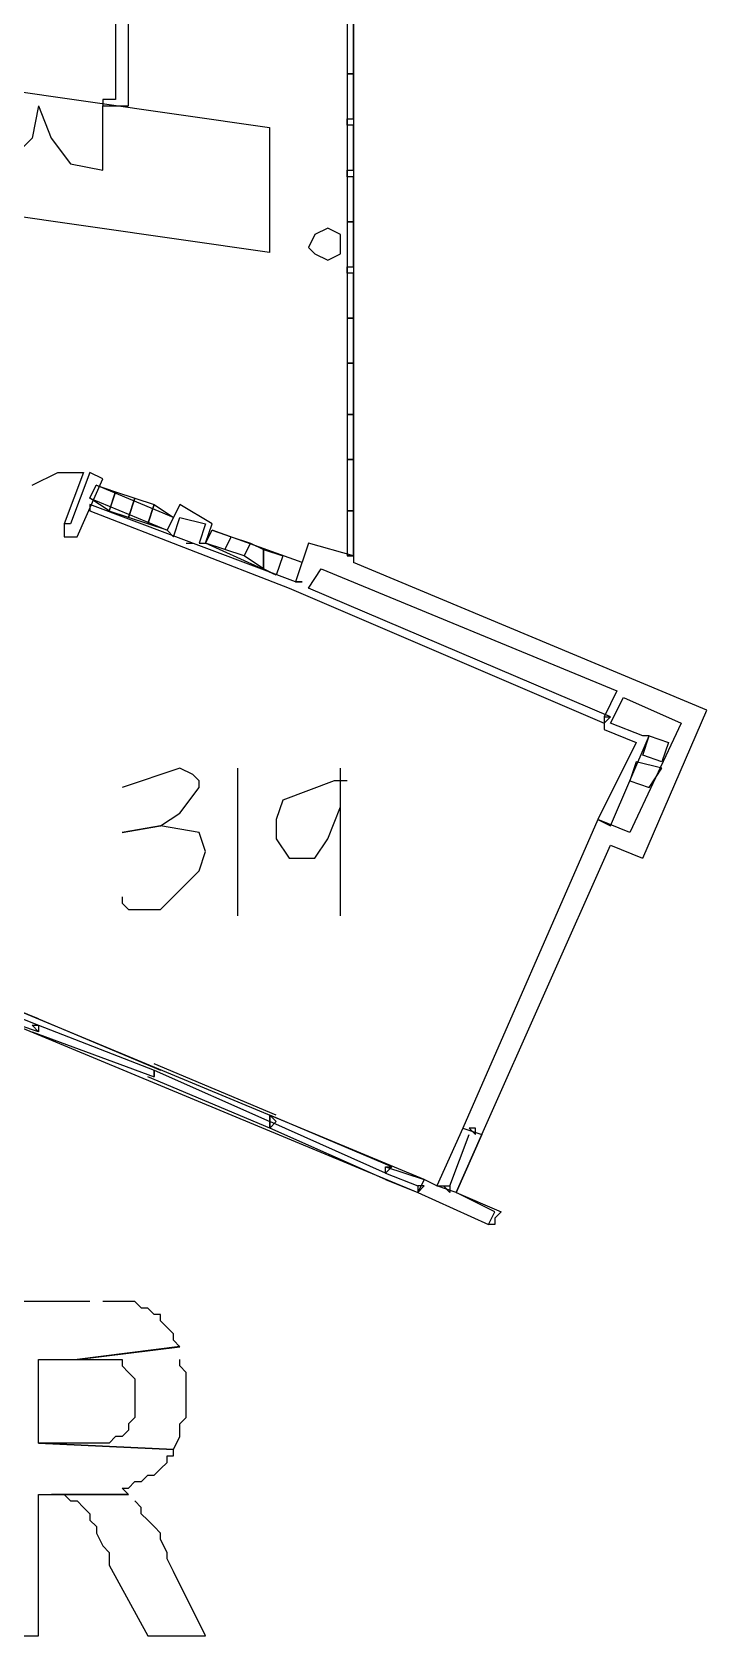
# Model space of a CAD drawing. Extents: x 0 to 66.8, y 0 to 60.3.
# Drawn here: x 55.4 to 62.07, y 0.06 to 15.91 of the extents above; entities that cross this region are included whole.
import ezdxf

# ---------------------------------------------------------------- set-up
doc = ezdxf.new("R2010")
doc.units = 0

msp = doc.modelspace()

# ---------------------------------------------------------------- linework, layer by layer
at = {"layer": 'Layer 1'}
for p, q in [((32.337255, 18.603942), (57.749394, 14.965661)), ((57.749394, 13.730058), (32.337255, 17.368339)), ((56.229232, 16.129244), (56.229232, 15.240245)), ((56.356496, 15.176745), (56.356496, 16.129244)), ((58.515467, 16.00227), (58.515467, 15.494271)), ((58.578967, 16.00227), (58.578967, 15.494271)), ((58.57902, 15.494271), (58.57902, 16.00227)), ((58.515467, 15.494271), (58.515467, 14.986272)), ((58.57902, 15.494271), (58.51552, 15.494271)), ((58.51552, 15.494271), (58.57902, 15.494271)), ((58.578967, 15.494271), (58.578967, 14.986272)), ((58.57902, 15.494271), (58.57902, 15.494271)), ((58.57902, 15.494271), (58.57902, 15.494271)), ((58.579047, 15.049639), (58.579047, 15.494403)), ((56.229285, 15.240298), (56.10255, 15.240298)), ((56.10255, 15.240298), (56.10255, 15.176798)), ((55.467339, 15.176745), (55.404104, 14.859245)), ((55.467339, 15.176745), (55.594339, 14.859245)), ((56.102338, 14.541746), (56.102338, 15.176745)), ((56.10255, 15.176798), (56.356285, 15.176798)), ((57.749394, 14.965661), (57.749394, 13.730058)), ((58.515467, 15.049613), (58.515467, 14.478378)), ((58.515547, 14.986404), (58.515547, 15.049639)), ((58.515547, 15.049639), (58.579047, 15.049639)), ((58.515547, 15.049639), (58.579047, 15.049639)), ((58.515547, 14.986404), (58.515547, 15.049639)), ((58.579047, 14.986404), (58.515547, 14.986404)), ((58.579047, 14.986404), (58.515547, 14.986404)), ((58.578967, 15.049613), (58.578967, 14.478378)), ((58.579047, 15.049639), (58.579047, 14.986404)), ((58.579047, 15.049639), (58.579047, 14.986404)), ((58.579047, 14.986404), (58.579047, 14.986404)), ((58.579047, 14.54164), (58.579047, 14.986404)), ((55.404104, 14.859245), (55.150104, 14.605246)), ((55.594339, 14.859245), (55.784838, 14.605246)), ((55.784838, 14.605246), (56.102338, 14.541746)), ((58.515467, 14.54164), (58.515467, 14.033641)), ((58.515547, 14.478405), (58.515547, 14.54164)), ((58.515547, 14.54164), (58.579047, 14.54164)), ((58.515547, 14.54164), (58.579047, 14.54164)), ((58.515547, 14.478405), (58.515547, 14.54164)), ((58.579047, 14.478405), (58.515547, 14.478405)), ((58.579047, 14.478405), (58.515547, 14.478405)), ((58.578967, 14.54164), (58.578967, 14.033641)), ((58.57902, 14.033641), (58.57902, 14.478405)), ((58.579047, 14.54164), (58.579047, 14.478405)), ((58.579047, 14.54164), (58.579047, 14.478405)), ((58.579047, 14.478405), (58.579047, 14.478405)), ((58.325153, 13.970167), (58.197888, 13.906667)), ((58.451888, 13.906667), (58.325153, 13.970167)), ((58.515467, 14.033641), (58.515467, 13.525641)), ((58.57902, 14.033641), (58.51552, 14.033641)), ((58.51552, 14.033641), (58.57902, 14.033641)), ((58.578967, 14.033641), (58.578967, 13.525641)), ((58.57902, 14.033641), (58.57902, 14.033641)), ((58.57902, 14.033641), (58.57902, 14.033641)), ((58.579047, 13.589141), (58.579047, 14.033641)), ((58.197888, 13.906667), (58.134388, 13.779667)), ((58.451888, 13.779667), (58.451888, 13.906667)), ((58.134388, 13.779667), (58.197888, 13.716168)), ((58.197888, 13.716168), (58.325153, 13.652932)), ((58.325153, 13.652932), (58.451888, 13.716168)), ((58.451888, 13.716168), (58.451888, 13.779667)), ((58.451888, 13.779667), (58.451888, 13.779667)), ((58.515467, 13.589247), (58.515467, 13.081248)), ((58.515547, 13.525641), (58.515547, 13.589141)), ((58.515547, 13.589141), (58.579047, 13.589141)), ((58.515547, 13.589141), (58.579047, 13.589141)), ((58.515547, 13.525641), (58.515547, 13.589141)), ((58.579047, 13.525641), (58.515547, 13.525641)), ((58.579047, 13.525641), (58.515547, 13.525641)), ((58.578967, 13.589247), (58.578967, 13.081248)), ((58.57902, 13.081248), (58.57902, 13.525747)), ((58.579047, 13.589141), (58.579047, 13.525641)), ((58.579047, 13.589141), (58.579047, 13.525641)), ((58.579047, 13.525641), (58.579047, 13.525641)), ((58.515467, 13.081248), (58.515467, 12.636484)), ((58.57902, 13.081248), (58.51552, 13.081248)), ((58.51552, 13.081248), (58.57902, 13.081248)), ((58.578967, 13.081248), (58.578967, 12.636484)), ((58.57902, 12.636589), (58.57902, 13.081354)), ((58.57902, 13.081248), (58.57902, 13.081248)), ((58.57902, 13.081248), (58.57902, 13.081248)), ((58.515467, 12.636589), (58.515467, 12.12859)), ((58.57902, 12.636589), (58.51552, 12.636589)), ((58.51552, 12.636589), (58.57902, 12.636589)), ((58.578967, 12.636589), (58.578967, 12.12859)), ((58.57902, 12.636589), (58.57902, 12.636589)), ((58.57902, 12.636589), (58.57902, 12.636589)), ((58.57902, 12.12859), (58.57902, 12.636589)), ((58.515467, 12.12859), (58.515467, 11.684091)), ((58.57902, 12.12859), (58.51552, 12.12859)), ((58.51552, 12.12859), (58.57902, 12.12859)), ((58.578967, 12.12859), (58.578967, 11.684091)), ((58.57902, 11.684197), (58.57902, 12.128696)), ((58.57902, 12.12859), (58.57902, 12.12859)), ((58.57902, 12.12859), (58.57902, 12.12859)), ((58.515467, 11.684197), (58.515467, 11.176197)), ((58.57902, 11.684197), (58.51552, 11.684197)), ((58.51552, 11.684197), (58.57902, 11.684197)), ((58.578967, 11.684197), (58.578967, 11.176197)), ((58.57902, 11.684197), (58.57902, 11.684197)), ((58.57902, 11.684197), (58.57902, 11.684197)), ((58.57902, 11.176197), (58.57902, 11.684197)), ((55.403892, 11.430276), (55.657892, 11.557276)), ((55.657892, 11.557276), (55.911891, 11.557276)), ((55.911891, 11.557276), (55.721391, 11.049012)), ((55.975418, 11.55725), (55.784918, 11.048986)), ((55.848444, 10.922224), (56.102444, 11.493723)), ((55.975312, 11.303329), (56.038812, 11.430065)), ((56.102417, 11.49375), (55.975418, 11.55725)), ((56.800811, 11.112565), (56.038812, 11.430065)), ((56.038812, 11.430065), (56.229311, 11.366565)), ((55.975312, 11.303329), (56.737575, 10.98583)), ((56.166076, 11.176329), (55.975312, 11.303329)), ((55.975312, 11.303329), (55.975312, 11.303329)), ((56.166043, 11.175918), (56.229288, 11.366462)), ((56.229311, 11.366565), (56.166076, 11.176329)), ((56.229288, 11.366462), (56.419983, 11.303166)), ((56.356463, 11.112312), (56.41992, 11.302953)), ((56.419983, 11.303166), (56.356737, 11.112622)), ((56.41992, 11.302953), (56.610485, 11.239521)), ((58.007547, 10.477804), (55.975285, 11.239803)), ((55.975312, 11.239776), (55.975312, 11.176277)), ((55.975312, 11.176277), (57.943809, 10.414278)), ((56.356737, 11.112622), (56.166043, 11.175918)), ((56.547028, 11.048881), (56.356463, 11.112312)), ((56.546838, 11.049091), (56.610337, 11.239856)), ((56.610485, 11.239521), (56.547028, 11.048881)), ((56.610337, 11.239856), (56.800837, 11.112591)), ((56.864443, 11.239856), (56.737443, 10.985856)), ((56.800837, 11.112591), (56.737602, 10.985856)), ((56.800943, 10.922356), (56.864443, 11.112591)), ((56.86439, 11.112644), (57.11839, 11.049144)), ((57.181943, 11.049091), (56.864443, 11.239856)), ((58.515467, 11.176197), (58.515467, 10.731698)), ((58.57902, 11.176197), (58.51552, 11.176197)), ((58.51552, 11.176197), (58.57902, 11.176197)), ((58.578967, 11.176197), (58.578967, 10.731698)), ((58.57902, 10.731777), (58.57902, 11.176277)), ((58.57902, 11.176197), (58.57902, 11.176197)), ((58.57902, 11.176197), (58.57902, 11.176197)), ((55.784891, 11.049091), (55.721391, 11.049091)), ((55.721391, 11.049091), (55.721391, 10.922356)), ((56.737602, 10.985856), (56.546838, 11.049091)), ((56.546838, 11.049091), (56.546838, 11.049091)), ((56.737443, 10.985856), (56.800943, 10.922356)), ((57.11839, 11.049091), (57.05489, 10.858592)), ((57.11839, 10.858592), (57.18189, 11.049091)), ((57.11839, 10.858645), (57.18189, 10.985644)), ((57.18189, 10.985644), (57.372389, 10.922145)), ((58.071074, 10.66833), (57.182075, 10.98583)), ((55.721391, 10.922356), (55.848391, 10.922356)), ((56.927969, 10.858645), (56.991469, 10.858645)), ((57.05489, 10.858592), (57.11839, 10.858592)), ((57.816809, 10.541066), (57.11831, 10.858565)), ((57.308889, 10.795145), (57.11839, 10.858645)), ((57.11839, 10.858645), (57.11839, 10.858645)), ((57.30881, 10.795092), (57.37231, 10.922092)), ((57.499574, 10.731856), (57.30881, 10.795092)), ((57.30881, 10.795092), (57.30881, 10.795092)), ((57.372389, 10.922145), (57.308889, 10.795145)), ((57.37231, 10.922092), (57.56281, 10.858592)), ((57.499495, 10.731777), (57.56273, 10.858512)), ((57.56281, 10.858592), (57.499574, 10.731856)), ((57.56273, 10.858512), (57.689995, 10.795012)), ((57.689915, 10.604671), (57.689915, 10.795171)), ((57.689915, 10.795171), (57.880415, 10.731671)), ((57.689995, 10.795012), (57.689995, 10.604777)), ((58.134336, 10.858645), (58.0076, 10.47791)), ((58.578967, 10.731671), (58.134468, 10.858671)), ((57.689995, 10.604777), (57.499495, 10.731777)), ((57.499495, 10.731777), (57.499495, 10.731777)), ((57.880415, 10.731671), (57.816651, 10.541172)), ((58.57902, 10.731777), (58.51552, 10.731777)), ((58.51552, 10.731777), (58.57902, 10.731777)), ((62.071198, 9.207673), (58.578967, 10.668171)), ((58.57902, 10.731777), (58.57902, 10.668277)), ((57.816651, 10.541172), (57.689915, 10.604671)), ((57.689915, 10.604671), (57.689915, 10.604671)), ((58.071047, 10.477804), (58.007547, 10.477804)), ((58.0076, 10.47791), (58.0711, 10.47791)), ((58.134468, 10.414172), (58.261468, 10.604671)), ((58.261468, 10.604671), (61.182464, 9.398173)), ((57.943915, 10.414251), (61.055411, 9.080753)), ((61.118911, 9.144253), (58.134415, 10.414251)), ((61.182596, 9.398199), (61.055332, 9.1442)), ((61.118832, 9.0807), (61.246096, 9.334699)), ((61.245964, 9.334673), (61.817199, 9.080673)), ((61.436464, 7.747175), (62.071198, 9.207673)), ((61.055358, 9.144279), (61.055358, 9.017279)), ((61.055358, 9.144279), (61.118858, 9.144279)), ((61.055411, 9.080753), (61.118911, 9.144253)), ((61.43649, 8.953594), (61.119017, 9.080594)), ((61.817199, 9.080673), (61.309464, 8.001175)), ((61.372911, 8.890306), (60.991911, 8.128307)), ((61.055358, 9.017173), (61.372831, 8.890438)), ((61.118779, 8.064833), (61.500043, 8.953568)), ((61.500016, 8.953594), (61.43649, 8.953594)), ((61.436659, 8.76313), (61.500158, 8.953618)), ((61.500158, 8.953618), (61.690646, 8.890119)), ((61.690646, 8.890119), (61.627147, 8.699631)), ((61.627147, 8.699631), (61.436659, 8.76313)), ((56.864364, 8.636359), (56.292864, 8.445595)), ((56.991628, 8.572859), (56.864364, 8.636359)), ((57.054863, 8.509095), (56.991628, 8.572859)), ((57.435942, 7.175676), (57.435942, 8.636438)), ((58.451941, 7.175676), (58.451941, 8.636438)), ((61.372831, 8.6997), (61.309332, 8.509201)), ((61.626805, 8.6362), (61.372831, 8.6997)), ((61.500069, 8.445701), (61.626805, 8.6362)), ((56.864364, 8.191595), (57.054863, 8.445595)), ((57.054863, 8.445595), (57.054863, 8.509095)), ((58.388467, 8.509201), (57.880468, 8.318701)), ((58.515467, 8.509201), (58.388467, 8.509201)), ((61.309332, 8.509201), (61.500069, 8.445701)), ((61.309332, 8.509201), (61.309332, 8.509201)), ((57.880468, 8.318701), (57.816704, 8.128466)), ((58.324968, 7.937701), (58.451967, 8.255201)), ((56.673864, 8.06486), (56.864364, 8.191595)), ((57.816704, 8.128466), (57.816704, 7.937701)), ((60.991779, 8.128333), (59.658545, 5.080073)), ((60.991779, 8.128333), (61.118779, 8.064833)), ((61.309332, 8.001201), (60.991832, 8.128201)), ((56.673864, 8.06486), (56.292864, 8.001095)), ((56.292864, 8.001095), (56.673864, 8.06486)), ((57.054863, 8.001095), (56.673864, 8.06486)), ((57.118363, 7.81086), (57.054863, 8.001095)), ((57.816704, 7.937701), (57.943968, 7.747201)), ((58.197968, 7.747201), (58.324968, 7.937701)), ((57.054863, 7.620096), (57.118363, 7.81086)), ((59.849045, 5.016573), (61.118779, 7.874069)), ((61.118832, 7.874201), (61.436331, 7.747201)), ((56.673864, 7.239361), (57.054863, 7.620096)), ((57.943968, 7.747201), (58.197968, 7.747201)), ((56.292864, 7.366096), (56.292864, 7.302861)), ((56.292864, 7.302861), (56.356364, 7.239361)), ((56.356364, 7.239361), (56.673864, 7.239361)), ((59.277413, 4.572232), (55.149919, 6.286465)), ((55.150024, 6.223283), (55.467259, 6.096283)), ((55.467339, 6.159598), (55.150104, 6.286597)), ((55.086577, 6.159809), (59.213808, 4.445047)), ((55.467339, 6.032598), (55.086604, 6.159598)), ((55.467339, 6.032651), (55.404104, 6.096151)), ((55.404104, 6.096151), (55.467339, 6.096151)), ((55.467339, 6.032598), (55.404104, 6.096098)), ((55.404104, 6.096098), (55.467339, 6.096098)), ((55.404104, 6.03273), (56.610337, 5.588231)), ((55.467339, 6.15973), (56.674102, 5.651731)), ((55.467339, 6.096151), (55.467339, 6.032651)), ((55.467339, 6.096151), (55.467339, 6.096151)), ((55.467339, 6.096151), (56.610337, 5.651651)), ((55.467339, 6.096098), (55.467339, 6.032598)), ((55.467339, 6.032598), (55.467339, 6.032598)), ((57.81673, 5.207205), (56.610496, 5.715204)), ((57.753495, 5.080205), (56.546732, 5.588204)), ((56.610417, 5.651757), (56.610417, 5.588257)), ((56.610417, 5.588257), (56.610417, 5.651757)), ((56.610417, 5.651757), (57.753415, 5.143758)), ((56.610417, 5.588178), (56.610417, 5.588178)), ((56.610417, 5.588178), (56.610417, 5.588178)), ((57.753495, 5.207337), (57.81673, 5.143837)), ((57.753495, 5.080337), (57.753495, 5.207337)), ((57.753495, 5.207337), (57.753495, 5.207337)), ((57.81673, 5.143837), (57.753495, 5.080337)), ((57.816783, 5.143758), (57.753548, 5.207258)), ((57.753548, 5.207258), (57.753548, 5.080258)), ((57.753548, 5.080258), (57.816783, 5.143758)), ((58.959808, 4.698967), (57.753574, 5.207231)), ((58.896308, 4.635785), (57.753574, 5.143784)), ((58.896308, 4.572232), (57.753574, 5.080231)), ((57.816783, 5.143758), (57.816783, 5.143758)), ((59.658545, 5.080205), (59.404281, 4.508706)), ((59.658545, 5.080205), (59.404281, 4.508706)), ((59.658545, 5.080073), (59.849045, 5.016573)), ((59.785413, 5.080152), (59.721913, 5.080152)), ((59.721913, 5.080152), (59.785413, 5.016652)), ((59.785413, 5.016652), (59.785413, 5.080152)), ((59.531413, 4.508653), (59.721913, 5.016652)), ((59.595045, 4.445206), (59.849045, 5.016705)), ((59.849045, 5.016705), (59.595045, 4.445206)), ((59.785413, 5.016652), (59.785413, 5.016652)), ((58.896308, 4.699099), (58.959808, 4.699099)), ((58.959808, 4.699099), (58.896308, 4.635864)), ((58.896308, 4.635864), (58.896308, 4.699099)), ((58.896308, 4.699099), (58.896308, 4.699099)), ((58.896308, 4.699099), (59.277308, 4.572364)), ((58.896308, 4.635785), (58.896308, 4.69902)), ((58.896308, 4.69902), (58.959808, 4.69902)), ((58.959808, 4.69902), (58.896308, 4.635785)), ((58.896308, 4.635785), (58.896308, 4.635785)), ((58.896308, 4.635785), (59.213808, 4.508785)), ((58.896308, 4.572364), (59.213808, 4.4451)), ((59.277546, 4.572153), (59.213781, 4.445153)), ((59.213781, 4.445153), (59.912545, 4.127918)), ((59.213861, 4.4451), (59.277361, 4.5086)), ((59.277361, 4.5086), (59.213861, 4.5086)), ((59.213861, 4.5086), (59.213861, 4.4451)), ((59.213861, 4.4451), (59.213861, 4.4451)), ((59.404281, 4.508653), (59.277546, 4.572153)), ((59.594966, 4.4451), (59.404202, 4.5086)), ((59.404281, 4.508653), (59.467781, 4.508653)), ((59.531413, 4.445153), (59.467913, 4.508653)), ((59.467913, 4.508653), (59.531413, 4.508653)), ((59.531413, 4.508653), (59.531413, 4.445153)), ((59.975833, 4.254679), (59.595098, 4.445179)), ((59.975833, 4.2546), (59.595098, 4.4451)), ((59.595098, 4.4451), (60.039333, 4.2546)), ((59.912545, 4.127918), (59.97578, 4.254653)), ((59.912598, 4.127865), (59.975833, 4.2546)), ((59.975833, 4.127865), (59.912598, 4.127865)), ((60.039333, 4.2546), (59.975833, 4.1911)), ((59.975833, 4.1911), (59.975833, 4.127865)), ((59.975833, 4.1911), (59.975833, 4.1911)), ((55.975312, 3.365839), (55.022813, 3.365839)), ((56.420076, 3.365839), (56.102312, 3.365839)), ((56.483576, 3.302339), (56.420076, 3.365839)), ((56.546811, 3.302339), (56.483576, 3.302339)), ((56.610311, 3.238839), (56.546811, 3.302339)), ((56.674075, 3.238839), (56.610311, 3.238839)), ((56.674075, 3.175075), (56.674075, 3.238839)), ((56.737575, 3.111575), (56.674075, 3.175075)), ((56.800811, 3.04834), (56.737575, 3.111575)), ((56.800811, 2.98484), (56.800811, 3.04834)), ((56.86439, 2.921155), (55.848391, 2.794419)), ((55.848577, 2.79434), (56.864311, 2.921075)), ((56.864311, 2.921075), (56.800811, 2.98484)), ((55.467312, 1.968841), (55.467312, 2.79434)), ((55.467312, 2.79434), (55.848577, 2.79434)), ((55.848391, 2.794419), (56.292891, 2.794419)), ((56.292891, 2.794419), (56.292891, 2.730655)), ((56.292891, 2.730655), (56.356391, 2.667155)), ((56.86439, 2.730655), (56.86439, 2.794419)), ((56.92789, 2.667155), (56.86439, 2.730655)), ((56.356391, 2.667155), (56.419891, 2.603655)), ((56.419891, 2.603655), (56.419891, 2.222656)), ((56.92789, 2.476655), (56.92789, 2.667155)), ((56.92789, 2.222656), (56.92789, 2.476655)), ((56.419891, 2.222656), (56.356391, 2.159156)), ((56.86439, 2.159156), (56.92789, 2.222656)), ((56.356391, 2.095656), (56.292891, 2.03242)), ((56.356391, 2.159156), (56.356391, 2.095656)), ((56.86439, 2.03242), (56.86439, 2.159156)), ((56.800811, 1.905077), (55.467312, 1.968841)), ((56.165891, 1.968656), (55.467392, 1.968656)), ((55.467392, 1.968656), (56.80089, 1.905156)), ((56.229391, 2.03242), (56.165891, 1.968656)), ((56.292891, 2.03242), (56.229391, 2.03242)), ((56.800811, 1.841577), (56.800811, 1.905077)), ((56.80089, 1.905156), (56.86439, 2.03242)), ((56.674075, 1.714841), (56.737575, 1.778341)), ((56.737575, 1.778341), (56.737575, 1.841577)), ((56.737575, 1.841577), (56.800811, 1.841577)), ((56.356311, 1.524077), (56.420076, 1.587577)), ((56.420076, 1.587577), (56.483576, 1.587577)), ((56.483576, 1.587577), (56.546811, 1.651341)), ((56.546811, 1.651341), (56.610311, 1.651341)), ((56.610311, 1.651341), (56.674075, 1.714841)), ((55.467312, 0.063843), (55.467312, 1.460842)), ((55.467312, 1.460842), (56.356311, 1.460842)), ((56.356417, 1.460789), (55.594418, 1.460789)), ((55.594418, 1.460789), (55.721418, 1.460789)), ((55.721418, 1.460789), (55.784918, 1.397289)), ((56.356311, 1.460842), (56.292811, 1.524077)), ((56.292811, 1.524077), (56.356311, 1.524077)), ((55.784918, 1.397289), (55.848418, 1.397289)), ((55.848418, 1.397289), (55.911918, 1.333789)), ((55.911918, 1.333789), (55.975418, 1.270024)), ((55.975418, 1.270024), (55.975418, 1.206789)), ((56.483417, 1.333789), (56.419917, 1.397289)), ((56.483417, 1.270024), (56.483417, 1.333789)), ((56.546917, 1.206789), (56.483417, 1.270024)), ((55.975418, 1.206789), (56.038918, 1.143289)), ((56.038918, 1.143289), (56.038918, 1.079789)), ((56.610417, 1.143289), (56.546917, 1.206789)), ((56.673917, 1.079789), (56.610417, 1.143289)), ((56.038918, 1.079789), (56.102417, 0.952789)), ((56.102417, 0.952789), (56.165917, 0.88929)), ((56.673917, 1.016025), (56.673917, 1.079789)), ((56.737417, 0.88929), (56.673917, 1.016025)), ((56.165917, 0.88929), (56.165917, 0.762025)), ((56.737417, 0.82579), (56.737417, 0.88929)), ((56.800917, 0.69879), (56.737417, 0.82579)), ((56.165917, 0.762025), (56.546917, 0.063791)), ((57.118416, 0.063791), (56.800917, 0.69879)), ((55.022813, 0.063843), (55.467312, 0.063843)), ((56.546917, 0.063791), (57.118416, 0.063791))]:
    msp.add_line(p, q, dxfattribs=at)

doc.saveas('drawing.dxf')
